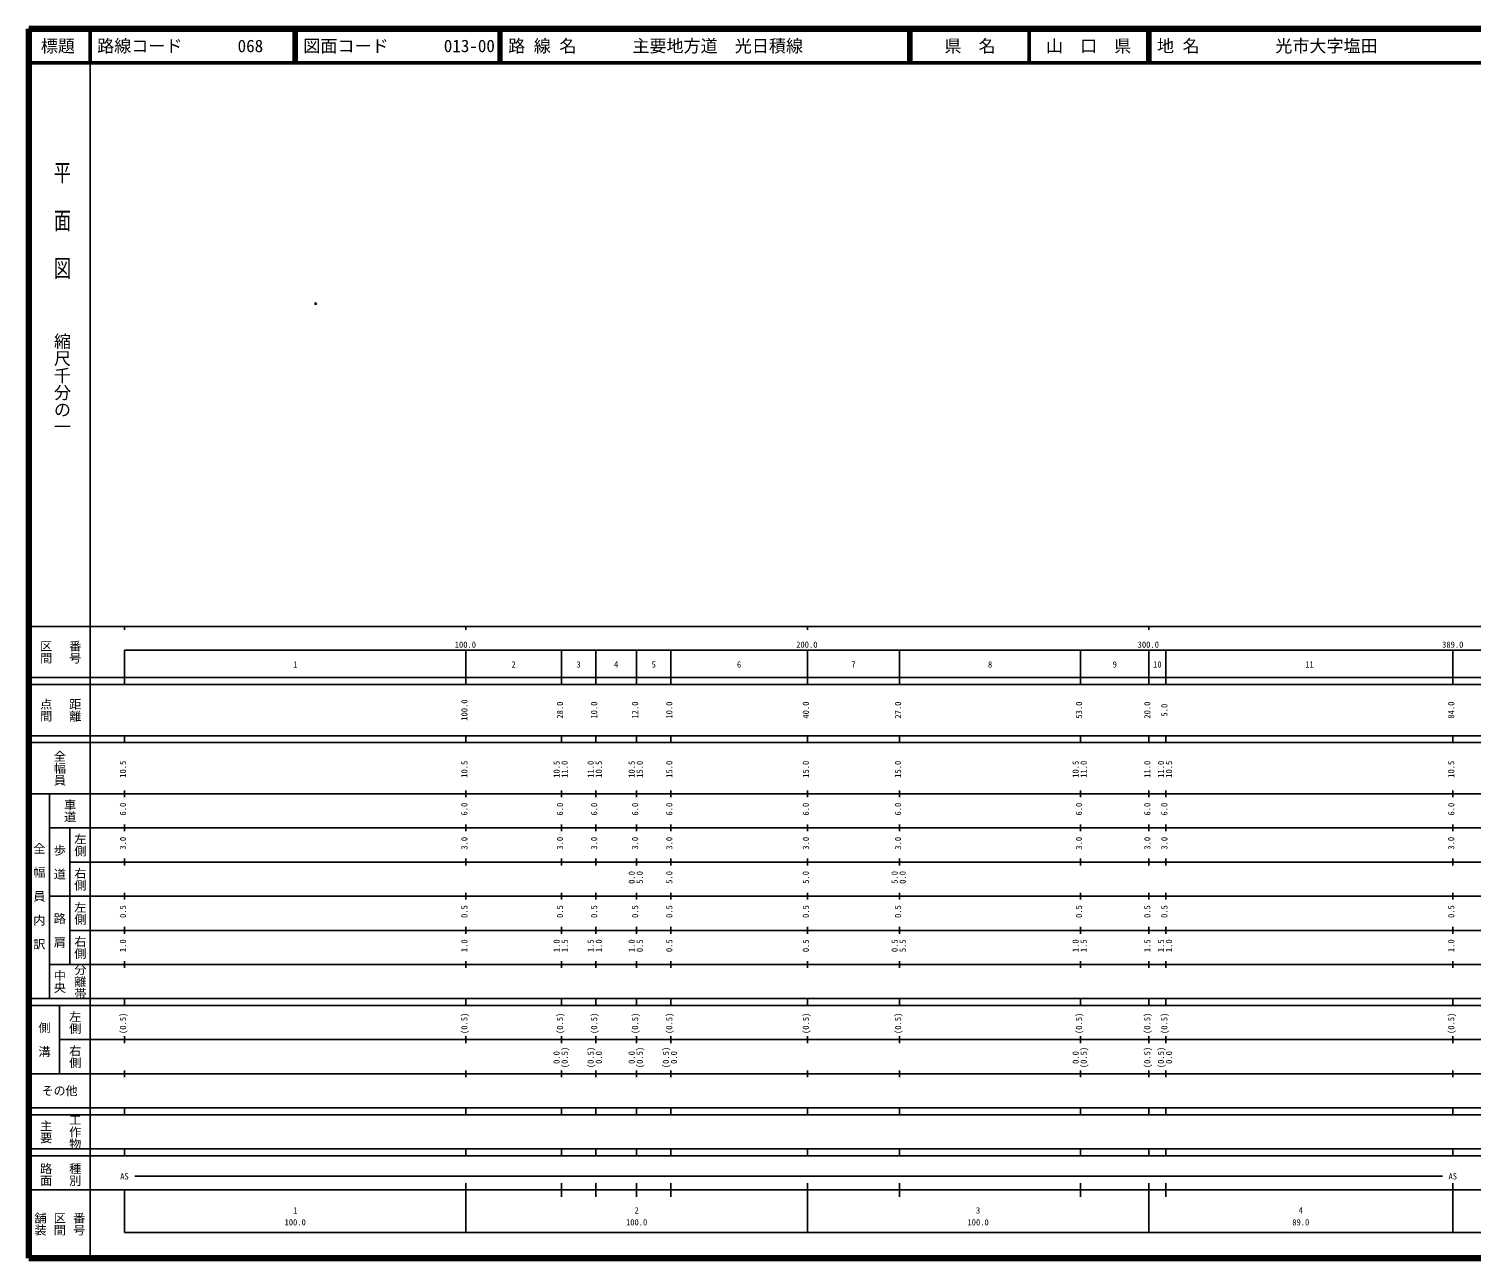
# Model space of a CAD drawing. Units: millimetres on the paper. Extents: x 40 to 680, y 20 to 380.
# Drawn here: x 40 to 462.4, y 20 to 380 of the extents above; entities that cross this region are included whole.
import ezdxf
from ezdxf.enums import TextEntityAlignment as Align

# ---------------------------------------------------------------- set-up
doc = ezdxf.new("R2010")
doc.units = ezdxf.units.MM
doc.header["$PDMODE"] = 32
doc.header["$PDSIZE"] = 0.5
doc.layers.add('M-OTRS', color=6, linetype='Continuous')
doc.layers.add('M-TTL-TXT', color=7, linetype='Continuous')
for name, color, linetype, lineweight in [('M-TTL', 2, 'Continuous', 140), ('M-TTL-BAND', 7, 'Continuous', 25), ('M-TTL-LINE', 7, 'Continuous', 50)]:
    doc.layers.add(name, color=color, linetype=linetype, lineweight=lineweight)
doc.styles.add('@ＭＳ ゴシック', font='')
doc.styles.add('ＭＳ ゴシック', font='')
doc.styles.get('@ＭＳ ゴシック').set_extended_font_data('@MS Gothic')
doc.styles.get('ＭＳ ゴシック').set_extended_font_data('MS Gothic')

msp = doc.modelspace()

# ---------------------------------------------------------------- linework, layer by layer
at = {"layer": 'M-OTRS'}
msp.add_point((123.997, 299.534), dxfattribs=at)
at = {"layer": 'M-TTL'}
for p, q in [((40, 380), (40, 20)), ((680, 380), (40, 380)), ((40, 20), (680, 20))]:
    msp.add_line(p, q, dxfattribs=at)
at = {"layer": 'M-TTL-BAND'}
for p, q in [((58, 370), (58, 20)), ((40, 205), (579, 205)), ((68, 205), (68, 204)), ((168, 205), (168, 204)), ((268, 205), (268, 204)), ((368, 205), (368, 204)), ((68, 198), (579, 198)), ((68, 198), (68, 188)), ((168, 188), (168, 198)), ((196, 188), (196, 198)), ((206, 188), (206, 198)), ((218, 188), (218, 198)), ((228, 188), (228, 198)), ((268, 188), (268, 198)), ((295, 188), (295, 198)), ((348, 188), (348, 198)), ((368, 188), (368, 198)), ((373, 188), (373, 198)), ((457, 188), (457, 198)), ((40, 190), (579, 190)), ((40, 188), (579, 188)), ((40, 173), (579, 173)), ((40, 171), (579, 171)), ((68, 171), (68, 173)), ((168, 171), (168, 173)), ((196, 171), (196, 173)), ((206, 171), (206, 173)), ((218, 171), (218, 173)), ((228, 171), (228, 173)), ((268, 171), (268, 173)), ((295, 171), (295, 173)), ((348, 171), (348, 173)), ((368, 171), (368, 173)), ((373, 171), (373, 173)), ((457, 171), (457, 173)), ((68, 155), (68, 157)), ((168, 155), (168, 157)), ((196, 155), (196, 157)), ((206, 155), (206, 157)), ((218, 155), (218, 157)), ((228, 155), (228, 157)), ((268, 155), (268, 157)), ((295, 155), (295, 157)), ((348, 155), (348, 157)), ((368, 155), (368, 157)), ((373, 155), (373, 157)), ((457, 155), (457, 157)), ((40, 156), (579, 156)), ((46, 96), (46, 156)), ((46, 146), (579, 146)), ((52, 146), (52, 106)), ((68, 145), (68, 147)), ((168, 145), (168, 147)), ((196, 145), (196, 147)), ((206, 145), (206, 147)), ((218, 145), (218, 147)), ((228, 145), (228, 147)), ((268, 145), (268, 147)), ((295, 145), (295, 147)), ((348, 145), (348, 147)), ((368, 145), (368, 147)), ((373, 145), (373, 147)), ((457, 145), (457, 147)), ((52, 136), (579, 136)), ((68, 135), (68, 137)), ((168, 135), (168, 137)), ((196, 135), (196, 137)), ((206, 135), (206, 137)), ((218, 135), (218, 137)), ((228, 135), (228, 137)), ((268, 135), (268, 137)), ((295, 135), (295, 137)), ((348, 135), (348, 137)), ((368, 135), (368, 137)), ((373, 135), (373, 137)), ((457, 135), (457, 137)), ((68, 125), (68, 127)), ((168, 125), (168, 127)), ((196, 125), (196, 127)), ((206, 125), (206, 127)), ((218, 125), (218, 127)), ((228, 125), (228, 127)), ((268, 125), (268, 127)), ((295, 125), (295, 127)), ((348, 125), (348, 127)), ((368, 125), (368, 127)), ((373, 125), (373, 127)), ((457, 125), (457, 127)), ((46, 126), (579, 126)), ((52, 116), (579, 116)), ((68, 115), (68, 117)), ((168, 115), (168, 117)), ((196, 115), (196, 117)), ((206, 115), (206, 117)), ((218, 115), (218, 117)), ((228, 115), (228, 117)), ((268, 115), (268, 117)), ((295, 115), (295, 117)), ((348, 115), (348, 117)), ((368, 115), (368, 117)), ((373, 115), (373, 117)), ((457, 115), (457, 117)), ((46, 106), (579, 106)), ((68, 105), (68, 107)), ((168, 105), (168, 107)), ((196, 105), (196, 107)), ((206, 105), (206, 107)), ((218, 105), (218, 107)), ((228, 105), (228, 107)), ((268, 105), (268, 107)), ((295, 105), (295, 107)), ((348, 105), (348, 107)), ((368, 105), (368, 107)), ((373, 105), (373, 107)), ((457, 105), (457, 107)), ((40, 96), (579, 96)), ((40, 94), (579, 94)), ((49, 94), (49, 74)), ((68, 94), (68, 96)), ((168, 94), (168, 96)), ((196, 94), (196, 96)), ((206, 94), (206, 96)), ((218, 94), (218, 96)), ((228, 94), (228, 96)), ((268, 94), (268, 96)), ((295, 94), (295, 96)), ((348, 94), (348, 96)), ((368, 94), (368, 96)), ((373, 94), (373, 96)), ((457, 94), (457, 96)), ((68, 83), (68, 85)), ((168, 83), (168, 85)), ((196, 83), (196, 85)), ((206, 83), (206, 85)), ((218, 83), (218, 85)), ((228, 83), (228, 85)), ((268, 83), (268, 85)), ((295, 83), (295, 85)), ((348, 83), (348, 85)), ((368, 83), (368, 85)), ((373, 83), (373, 85)), ((457, 83), (457, 85)), ((49, 84), (579, 84)), ((40, 74), (579, 74)), ((68, 73), (68, 75)), ((168, 73), (168, 75)), ((196, 73), (196, 75)), ((206, 73), (206, 75)), ((218, 73), (218, 75)), ((228, 73), (228, 75)), ((268, 73), (268, 75)), ((295, 73), (295, 75)), ((348, 73), (348, 75)), ((368, 73), (368, 75)), ((373, 73), (373, 75)), ((457, 73), (457, 75)), ((40, 64), (579, 64)), ((68, 62), (68, 64)), ((168, 62), (168, 64)), ((196, 62), (196, 64)), ((206, 62), (206, 64)), ((218, 62), (218, 64)), ((228, 62), (228, 64)), ((268, 62), (268, 64)), ((295, 62), (295, 64)), ((348, 62), (348, 64)), ((368, 62), (368, 64)), ((373, 62), (373, 64)), ((457, 62), (457, 64)), ((40, 62), (579, 62)), ((40, 52), (579, 52)), ((68, 50), (68, 52)), ((168, 50), (168, 52)), ((196, 50), (196, 52)), ((206, 50), (206, 52)), ((218, 50), (218, 52)), ((228, 50), (228, 52)), ((268, 50), (268, 52)), ((295, 50), (295, 52)), ((348, 50), (348, 52)), ((368, 50), (368, 52)), ((373, 50), (373, 52)), ((457, 50), (457, 52)), ((40, 50), (579, 50)), ((71, 44), (454, 44)), ((40, 40), (579, 40)), ((68, 40), (68, 27.5)), ((168, 27.5), (168, 42)), ((196, 38), (196, 42)), ((206, 38), (206, 42)), ((218, 38), (218, 42)), ((228, 38), (228, 42)), ((268, 27.5), (268, 42)), ((295, 38), (295, 42)), ((348, 38), (348, 42)), ((368, 27.5), (368, 42)), ((373, 38), (373, 42)), ((457, 27.5), (457, 42)), ((68, 27.5), (579, 27.5))]:
    msp.add_line(p, q, dxfattribs=at)
at = {"layer": 'M-TTL-LINE'}
for p, q in [((58, 380), (58, 370)), ((117.75, 380), (117.75, 370)), ((118.25, 380), (118.25, 370)), ((177.75, 380), (177.75, 370)), ((178.25, 380), (178.25, 370)), ((297.75, 380), (297.75, 370)), ((298.25, 380), (298.25, 370)), ((333, 380), (333, 370)), ((367.75, 380), (367.75, 370)), ((368.25, 380), (368.25, 370)), ((40, 370), (680, 370))]:
    msp.add_line(p, q, dxfattribs=at)

# ---------------------------------------------------------------- texts
at = {"layer": 'M-TTL-BAND', "style": '@ＭＳ ゴシック', "width": 1.4}
msp.add_text('平  面  図', height=3.666, rotation=270, dxfattribs=at).set_placement((49.777, 306.475), align=Align.MIDDLE_RIGHT)
at = {"layer": 'M-TTL-BAND', "style": '@ＭＳ ゴシック'}
msp.add_text('縮尺千分の一', height=3.666, rotation=270, dxfattribs=at).set_placement((49.777, 261.03), align=Align.MIDDLE_RIGHT)
for s, p in [('区間', (45, 197.5)), ('番号', (53.5, 197.5)), ('点間', (45, 180.5)), ('距離', (53.5, 180.5)), ('全幅員', (49, 163.5)), ('車道', (52, 151)), ('左側', (55, 141)), ('全\u3000幅\u3000員\u3000内\u3000訳', (43, 126)), ('歩\u3000道', (49, 136)), ('右側', (55, 131)), ('左側', (55, 121)), ('路\u3000肩', (49, 116)), ('右側', (55, 111)), ('分離帯', (55, 101)), ('中央', (49, 101)), ('側\u3000溝', (44.5, 84)), ('左側', (53.5, 89)), ('右側', (53.5, 79)), ('主要', (45, 57)), ('工作物', (53.5, 57)), ('路面', (45, 44.5)), ('種別', (53.5, 44.5)), ('舗装', (43.333, 30)), ('区間', (49, 30)), ('番号', (54.667, 30))]:
    msp.add_text(s, height=2.566, rotation=270, dxfattribs=at).set_placement(p, align=Align.MIDDLE_CENTER)
at = {"layer": 'M-TTL-BAND', "style": 'ＭＳ ゴシック'}
for s, p in [('100.0', (167.844, 198.195)), ('200.0', (267.844, 198.195)), ('300.0', (367.844, 198.195)), ('389.0', (457, 198.195)), ('1', (118, 192.405)), ('2', (182, 192.405)), ('3', (201, 192.405)), ('4', (212, 192.405)), ('5', (223, 192.405)), ('6', (248, 192.405)), ('7', (281.5, 192.405)), ('8', (321.5, 192.405)), ('9', (358, 192.405)), ('10', (370.5, 192.405)), ('11', (415, 192.405)), ('AS', (68, 42.5)), ('AS', (457, 42.5)), ('1', (118, 32.523)), ('2', (218, 32.523)), ('3', (318, 32.523)), ('4', (412.5, 32.523)), ('100.0', (118, 29.033)), ('100.0', (218, 29.033)), ('100.0', (318, 29.033)), ('89.0', (412.5, 29.033))]:
    msp.add_text(s, height=1.833, dxfattribs=at).set_placement(p, align=Align.BOTTOM_CENTER)
for s, p in [('100.0', (169, 180.5)), ('28.0', (197, 180.5)), ('10.0', (207, 180.5)), ('12.0', (219, 180.5)), ('10.0', (229, 180.5)), ('40.0', (269, 180.5)), ('27.0', (296, 180.5)), ('53.0', (349, 180.5)), ('20.0', (369, 180.5)), ('5.0', (374, 180.5)), ('84.0', (458, 180.5)), ('10.5', (69, 163.174)), ('10.5', (169, 163.174)), ('10.5', (196, 163.174)), ('11.0', (198.37, 163.174)), ('11.0', (206, 163.174)), ('10.5', (208.37, 163.174)), ('10.5', (218, 163.174)), ('15.0', (220.37, 163.174)), ('15.0', (229, 163.174)), ('15.0', (269, 163.174)), ('15.0', (296, 163.174)), ('10.5', (348, 163.174)), ('11.0', (350.37, 163.174)), ('11.0', (369, 163.174)), ('11.0', (373, 163.174)), ('10.5', (375.37, 163.174)), ('10.5', (458, 163.174)), ('6.0', (69, 151.5)), ('6.0', (169, 151.5)), ('6.0', (197, 151.5)), ('6.0', (207, 151.5)), ('6.0', (219, 151.5)), ('6.0', (229, 151.5)), ('6.0', (269, 151.5)), ('6.0', (296, 151.5)), ('6.0', (349, 151.5)), ('6.0', (369, 151.5)), ('6.0', (374, 151.5)), ('6.0', (458, 151.5)), ('3.0', (69, 141.5)), ('3.0', (169, 141.5)), ('3.0', (197, 141.5)), ('3.0', (207, 141.5)), ('3.0', (219, 141.5)), ('3.0', (229, 141.5)), ('3.0', (269, 141.5)), ('3.0', (296, 141.5)), ('3.0', (349, 141.5)), ('3.0', (369, 141.5)), ('3.0', (374, 141.5)), ('3.0', (458, 141.5)), ('0.0', (218, 131.5)), ('5.0', (220.37, 131.5)), ('5.0', (229, 131.5)), ('5.0', (269, 131.5)), ('5.0', (295, 131.5)), ('0.0', (297.37, 131.5)), ('0.5', (69, 121.5)), ('0.5', (169, 121.5)), ('0.5', (197, 121.5)), ('0.5', (207, 121.5)), ('0.5', (219, 121.5)), ('0.5', (229, 121.5)), ('0.5', (269, 121.5)), ('0.5', (296, 121.5)), ('0.5', (349, 121.5)), ('0.5', (369, 121.5)), ('0.5', (374, 121.5)), ('0.5', (458, 121.5)), ('1.0', (69, 111.5)), ('1.0', (169, 111.5)), ('1.0', (196, 111.5)), ('1.5', (198.37, 111.5)), ('1.5', (206, 111.5)), ('1.0', (208.37, 111.5)), ('1.0', (218, 111.5)), ('0.5', (220.37, 111.5)), ('0.5', (229, 111.5)), ('0.5', (269, 111.5)), ('0.5', (295, 111.5)), ('5.5', (297.37, 111.5)), ('1.0', (348, 111.5)), ('1.5', (350.37, 111.5)), ('1.5', (369, 111.5)), ('1.5', (373, 111.5)), ('1.0', (375.37, 111.5)), ('1.0', (458, 111.5)), ('(0.5)', (69, 88.764)), ('(0.5)', (169, 88.764)), ('(0.5)', (197, 88.764)), ('(0.5)', (207, 88.764)), ('(0.5)', (219, 88.764)), ('(0.5)', (229, 88.764)), ('(0.5)', (269, 88.764)), ('(0.5)', (296, 88.764)), ('(0.5)', (349, 88.764)), ('(0.5)', (369, 88.764)), ('(0.5)', (374, 88.764)), ('(0.5)', (458, 88.764)), ('0.0', (196, 78.764)), ('(0.5)', (198.37, 78.764)), ('(0.5)', (206, 78.764)), ('0.0', (208.37, 78.764)), ('0.0', (218, 78.764)), ('(0.5)', (220.37, 78.764)), ('(0.5)', (228, 78.764)), ('0.0', (230.37, 78.764)), ('0.0', (348, 78.764)), ('(0.5)', (350.37, 78.764)), ('(0.5)', (369, 78.764)), ('(0.5)', (373, 78.764)), ('0.0', (375.37, 78.764))]:
    msp.add_text(s, height=1.833, rotation=90, dxfattribs=at).set_placement(p, align=Align.BOTTOM_CENTER)
msp.add_text('その他', height=2.566, dxfattribs=at).set_placement((49, 69), align=Align.MIDDLE_CENTER)
at = {"layer": 'M-TTL-TXT', "style": 'ＭＳ ゴシック'}
for s, p in [('標題', (48.5, 375)), ('県\u3000名', (315.625, 375)), ('山\u3000口\u3000県', (350.375, 375))]:
    msp.add_text(s, height=3.666, dxfattribs=at).set_placement(p, align=Align.MIDDLE_CENTER)
for s, p in [('路線コード', (60, 375)), ('068', (101.142, 375)), ('図面コード', (120.38, 375)), ('013-00', (161.521, 375)), ('路 線 名', (180.38, 375)), ('主要地方道\u3000光日積線', (216.734, 375)), ('地 名', (370.38, 375)), ('光市大字塩田', (405.024, 375))]:
    msp.add_text(s, height=3.666, dxfattribs=at).set_placement(p, align=Align.MIDDLE_LEFT)

doc.saveas('drawing.dxf')
